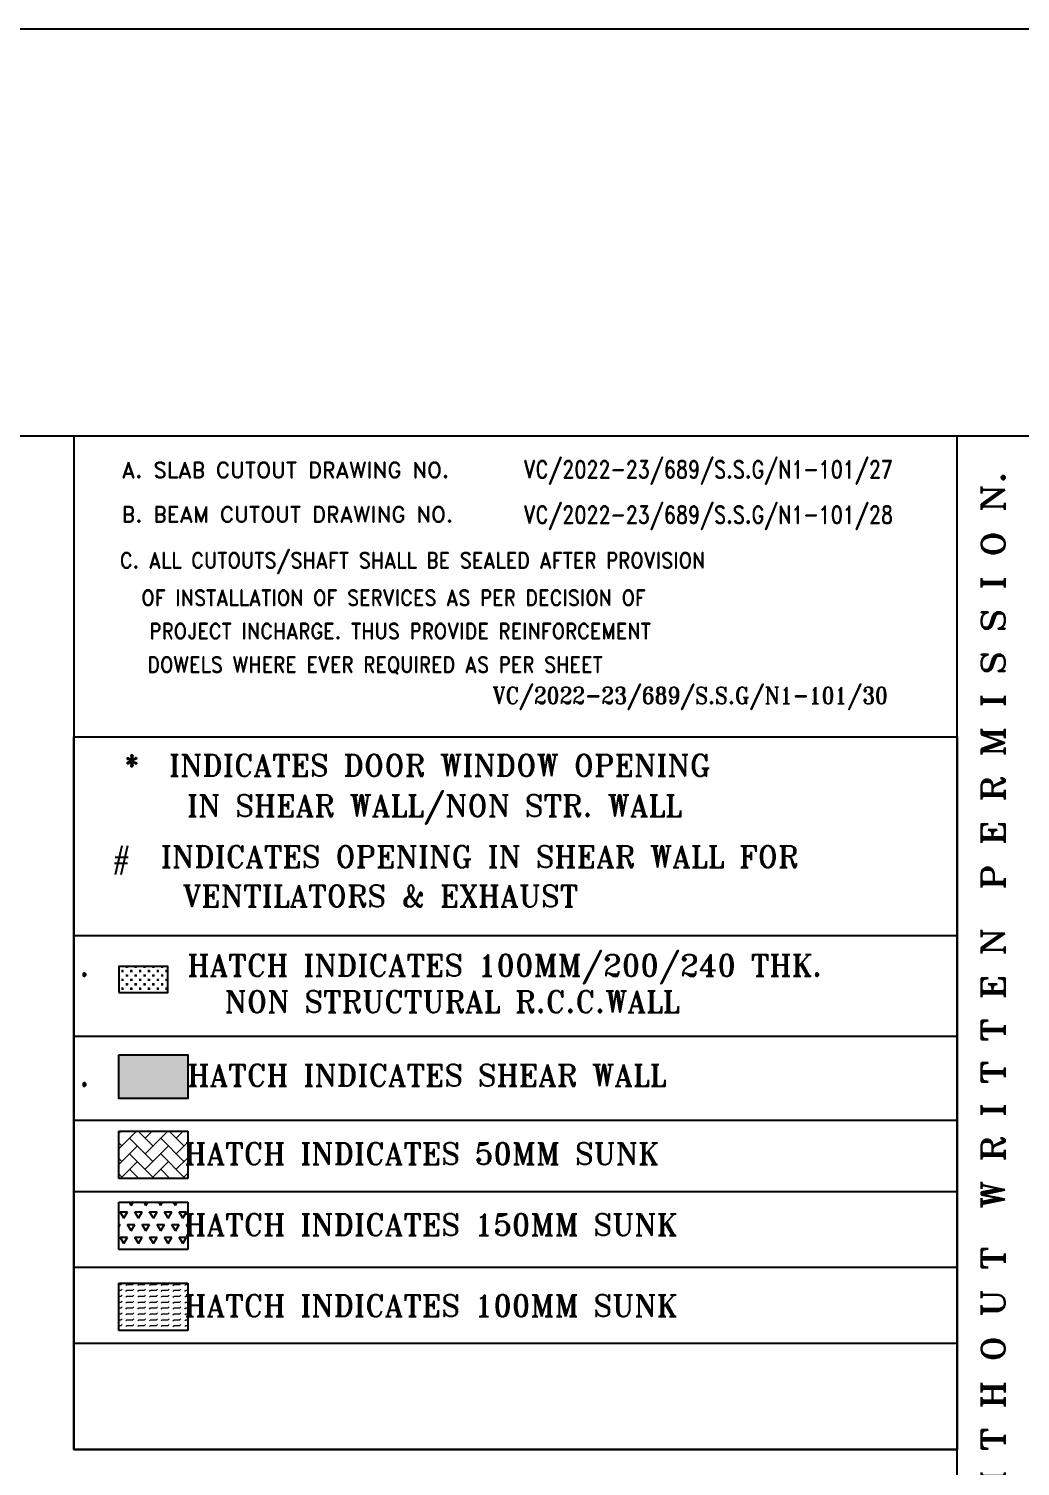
# Model space of a CAD drawing. Header units: millimetres. Extents: x 2061841 to 105821645, y -77612 to 48520811.
# Drawn here: x 105472242 to 105484889, y 48451227 to 48469551 of the extents above; entities that cross this region are included whole.
import ezdxf
from ezdxf.enums import TextEntityAlignment as Align

# ---------------------------------------------------------------- set-up
doc = ezdxf.new("R2010")
doc.units = ezdxf.units.MM
doc.header["$LTSCALE"] = 10
doc.header["$MEASUREMENT"] = 0
doc.linetypes.add('$0$HIDDEN', pattern=[0.375, 0.25, -0.125])
for name, color, linetype in [('AS-COLS', 2, 'Continuous'), ('BEAM', 4, 'Continuous'), ('BORDER', 5, 'Continuous'), ('LINE', 4, 'Continuous'), ('LOGO', 1, 'Continuous'), ('S-NON STR WALL', 1, 'Continuous'), ('S-OPENING', 6, 'Continuous'), ('S-Sunk', 8, 'Continuous'), ('SHEET-TEXT', 7, 'Continuous'), ('T', 2, 'Continuous')]:
    doc.layers.add(name, color=color, linetype=linetype)
for name, color, linetype, lineweight in [('S-Hatch Balcony', 8, 'Continuous', 5), ('S-STRCOL HATCH', 33, 'Continuous', 9), ('TEXT', 2, 'Continuous', 25)]:
    doc.layers.add(name, color=color, linetype=linetype, lineweight=lineweight)
doc.styles.add('RD', font='romand.shx', dxfattribs={"width": 0.9, "height": 225})
doc.styles.add('RT', font='romant.shx', dxfattribs={"height": 250})

# ---------------------------------------------------------------- blocks, each defined once
blk = doc.blocks.new('TOWER-A TYPICAL FLOOR FRAMING PLAN N')
at = {"layer": 'S-Hatch Balcony'}
h = blk.add_hatch(dxfattribs=at)
h.set_pattern_fill('AR-HBONE', color=6, scale=35, style=0)
h.set_pattern_definition([(45, (103076465.29, 49072543.29), (2e-14, 197.9899), [420, -140]), (135, (103076564.28, 49072642.29), (2e-14, 197.9899), [420, -140])])
h.paths.add_polyline_path([(102710391.2, 48553513), (102710391.2, 48552909.8), (102711270.2, 48552909.8), (102711270.2, 48553513)])
h = blk.add_hatch(dxfattribs=at)
h.set_pattern_fill('FLEX', color=8, scale=300, style=0)
h.set_pattern_definition([(0, (102392345.1, 48789319.41), (0, 75), [75, -75]), (45, (102392420.1, 48789319.41), (4e-15, 75), [18.75, -68.566017, 18.75, -106.066017])])
h.paths.add_polyline_path([(102710391.2, 48551576.2), (102710391.2, 48550973), (102711270.2, 48550973), (102711270.2, 48551576.2)])
at = {"layer": 'S-NON STR WALL'}
h = blk.add_hatch(dxfattribs=at)
h.set_pattern_fill('CROSS', color=3, scale=225)
h.set_pattern_definition([(0, (102531830.607, 48661220.376), (56.25, 56.25), [28.125, -84.375]), (90, (102531844.67, 48661206.314), (-56.25, 56.25), [28.125, -84.375])])
h.paths.add_polyline_path([(102710391.2, 48555279.8), (102711015.9, 48555279.8), (102711015.9, 48555612.8), (102710391.2, 48555612.8), (102710391.2, 48555279.8)])
at = {"layer": 'S-STRCOL HATCH'}
h = blk.add_hatch(color=256, dxfattribs=at)
h.dxf.hatch_style = 1
h.paths.add_polyline_path([(102711270.2, 48553929.9), (102711270.2, 48554487.6), (102710391.2, 48554487.6), (102710391.2, 48553929.9)])
at = {"layer": 'S-Sunk', "linetype": '$0$HIDDEN'}
h = blk.add_hatch(dxfattribs=at)
h.set_pattern_fill('TRIANG', color=8, scale=500, style=0)
h.set_pattern_definition([(60, (102780581.41, 48477447.28), (-93.75, 162.37976), [93.75, -93.75]), (120, (102780581.41, 48477447.28), (-187.5, 1e-07), [93.75, -93.75]), (0, (102780534.54, 48477528.47), (93.75, 162.37976), [93.75, -93.75])])
h.paths.add_polyline_path([(102710391.2, 48552607.9), (102710391.2, 48552004.7), (102711270.2, 48552004.7), (102711270.2, 48552607.9)])
at = {"layer": 'AS-COLS'}
blk.add_lwpolyline([(102636137.1, 48567566), (103058644.9, 48567566), (103058644.9, 48493536.7), (102636137.1, 48493536.7)], close=True, dxfattribs=at)
at = {"layer": 'BEAM', "linetype": 'Continuous', "ltscale": 100}
for p, q in [((102710391.2, 48553513, -101.1), (102711270.2, 48553513, 101.1)), ((102710391.2, 48552909.8, -101.1), (102710391.2, 48553513, -101.1)), ((102711270.2, 48553513, 101.1), (102711270.2, 48552909.8, 101.1)), ((102711270.2, 48552909.8, 101.1), (102710391.2, 48552909.8, -101.1)), ((102710391.2, 48552607.9, -101.1), (102711270.2, 48552607.9, 101.1)), ((102710391.2, 48552004.7, -101.1), (102710391.2, 48552607.9, -101.1)), ((102711270.2, 48552607.9, 101.1), (102711270.2, 48552004.7, 101.1)), ((102711270.2, 48552004.7, 101.1), (102710391.2, 48552004.7, -101.1)), ((102710391.2, 48551576.2, -101.1), (102711270.2, 48551576.2, 101.1)), ((102710391.2, 48550973, -101.1), (102710391.2, 48551576.2, -101.1)), ((102711270.2, 48551576.2, 101.1), (102711270.2, 48550973, 101.1)), ((102711270.2, 48550973, 101.1), (102710391.2, 48550973, -101.1))]:
    blk.add_line(p, q, dxfattribs=at)
at = {"layer": 'BEAM', "linetype": 'Continuous', "ltscale": 0.3, "elevation": 101.1}
for points in [[(102709817.8, 48556008.2), (102721084.3, 48556008.2)], [(102709817.8, 48554723.5), (102721084.3, 48554723.5)], [(102721084.3, 48553647.3), (102709817.8, 48553647.3)], [(102721084.3, 48552739), (102709817.8, 48552739)], [(102721084.3, 48551773.3), (102709817.8, 48551773.3)], [(102721084.3, 48550807.6), (102709817.8, 48550807.6)]]:
    blk.add_lwpolyline(points, dxfattribs=at)
at = {"layer": 'BORDER'}
blk.add_line((102721084.3, 48502974.5, 101.1), (102721084.3, 48562374.5, 101.1), dxfattribs=at)
at = {"layer": 'BORDER', "elevation": 101.1}
for points in [[(102649483.8, 48502974.5), (102733583.8, 48502974.5), (102733583.8, 48562374.5), (102649483.8, 48562374.5)], [(102709817.8, 48549456.7), (102721084.3, 48549456.7), (102721084.3, 48562374.5), (102709817.8, 48562374.5)], [(102709817.8, 48558541.7), (102721084.3, 48558541.7), (102721084.3, 48549456.7), (102709817.8, 48549456.7)]]:
    blk.add_lwpolyline(points, close=True, dxfattribs=at)
at = {"layer": 'LINE', "elevation": -101.1}
blk.add_lwpolyline([(102710391.2, 48554487.6), (102711270.2, 48554487.6), (102711270.2, 48553929.9), (102710391.2, 48553929.9)], close=True, dxfattribs=at)
at = {"layer": 'S-NON STR WALL', "color": 3, "elevation": -101.1}
blk.add_lwpolyline([(102710391.2, 48555279.8), (102711015.9, 48555279.8), (102711015.9, 48555612.8), (102710391.2, 48555612.8)], close=True, dxfattribs=at)
at = {"layer": 'LOGO', "style": 'RT'}
for s, p in [('*  INDICATES DOOR WINDOW OPENING ', (102710461.8, 48558036.6, 101.1)), ('IN SHEAR WALL/NON STR. WALL', (102711260.5, 48557522.7, 101.1)), (' #  INDICATES OPENING IN SHEAR WALL FOR  ', (102710108.9, 48556874.6, 101.1)), ('VENTILATORS & EXHAUST', (102711205.8, 48556373.3, 101.1)), ('.      HATCH INDICATES 100MM/200/240 THK.  ', (102709887.4, 48555487.7, 101.1)), ('NON STRUCTURAL R.C.C.WALL', (102711739.4, 48555025.6, 101.1)), ('.      HATCH INDICATES SHEAR WALL  ', (102709887.4, 48554088, 101.1)), ('       HATCH INDICATES 50MM SUNK', (102709783, 48553088.4, 303.4)), ('       HATCH INDICATES 150MM SUNK', (102709783, 48552183.2, 303.4)), ('       HATCH INDICATES 100MM SUNK', (102709783, 48551151.5, 303.4))]:
    blk.add_text(s, height=276.25, dxfattribs=at).set_placement(p)
at = {"layer": 'SHEET-TEXT', "color": 1, "style": 'RT', "width": 0.9}
blk.add_text('VC/2022-23/689/S.S.G/N1-101/30', height=212.5, dxfattribs=at).set_placement((102715159.2, 48558960.2, 113.7))
at = {"layer": 'T', "color": 1, "style": 'RD', "width": 0.8}
for s, p in [('VC/2022-23/689/S.S.G/N1-101/27', (102715552.9, 48561836.6, 113.7)), ('VC/2022-23/689/S.S.G/N1-101/28', (102715552.9, 48561259.1, 113.7))]:
    blk.add_text(s, height=225, dxfattribs=at).set_placement(p)
at = {"layer": 'T', "color": 4, "style": 'RD'}
for s, width, p in [('A. SLAB CUTOUT DRAWING NO.', 1.000798, (102710428.6, 48561840.5, 101.1)), ('B. BEAM CUTOUT DRAWING NO.', 1.000798, (102710428.6, 48561275.2, 101.1)), ('C. ALL CUTOUTS/SHAFT SHALL BE SEALED AFTER PROVISION ', 0.9, (102710404.4, 48560688.7, 101.1)), ('  OF INSTALLATION OF SERVICES AS PER DECISION OF  ', 0.9, (102710431.9, 48560212.3, 101.1)), (' PROJECT INCHARGE. THUS PROVIDE REINFORCEMENT  ', 0.9, (102710659.8, 48559787, 101.1)), (' DOWELS WHERE EVER REQUIRED AS PER SHEET ', 0.9, (102710631.7, 48559360.6, 101.1))]:
    blk.add_text(s, height=200, dxfattribs=dict(at, width=width)).set_placement(p)
at = {"layer": 'TEXT', "color": 1, "style": 'RT', "width": 0.939798}
blk.add_text('T H I S   D R A W I N G   I S   P R O P E R T Y   O F   V I N T E C H   C O N S U L T A N T S  A N D  S H A L L  N O T  B E  R E P R O D U C E D  O R  U S E D  W I T H O U T  W R I T T E N  P E R M I S S I O N.', height=299.999, rotation=90, dxfattribs=at).set_placement((102721693.5, 48503095.8, 101.1), (102721693.5, 48561927, 101.1), align=Align.FIT)

msp = doc.modelspace()

# ---------------------------------------------------------------- block references
at = {"layer": 'S-OPENING'}
msp.add_blockref('TOWER-A TYPICAL FLOOR FRAMING PLAN N', (2763000.3, -98014.7), dxfattribs=at)

doc.saveas('drawing.dxf')
